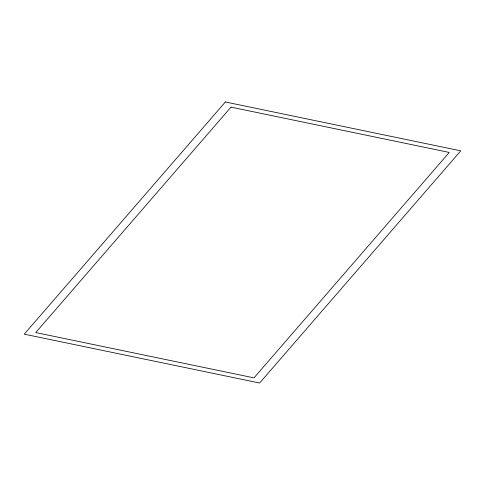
<?xml version="1.0" encoding="UTF-8"?>
<svg xmlns="http://www.w3.org/2000/svg" width="485" height="485" viewBox="0 0 485 485"><rect width="100%" height="100%" fill="white"/><g stroke="black" fill="none" stroke-linecap="round" stroke-linejoin="round"><path stroke-width="0.73" d="M225.367 101.983L24.25 334.165L259.633 383.017L460.75 150.835L225.367 101.983M231.005 107.136L35.738 332.564L253.994 377.863L449.262 152.435L231.005 107.136"/></g></svg>
